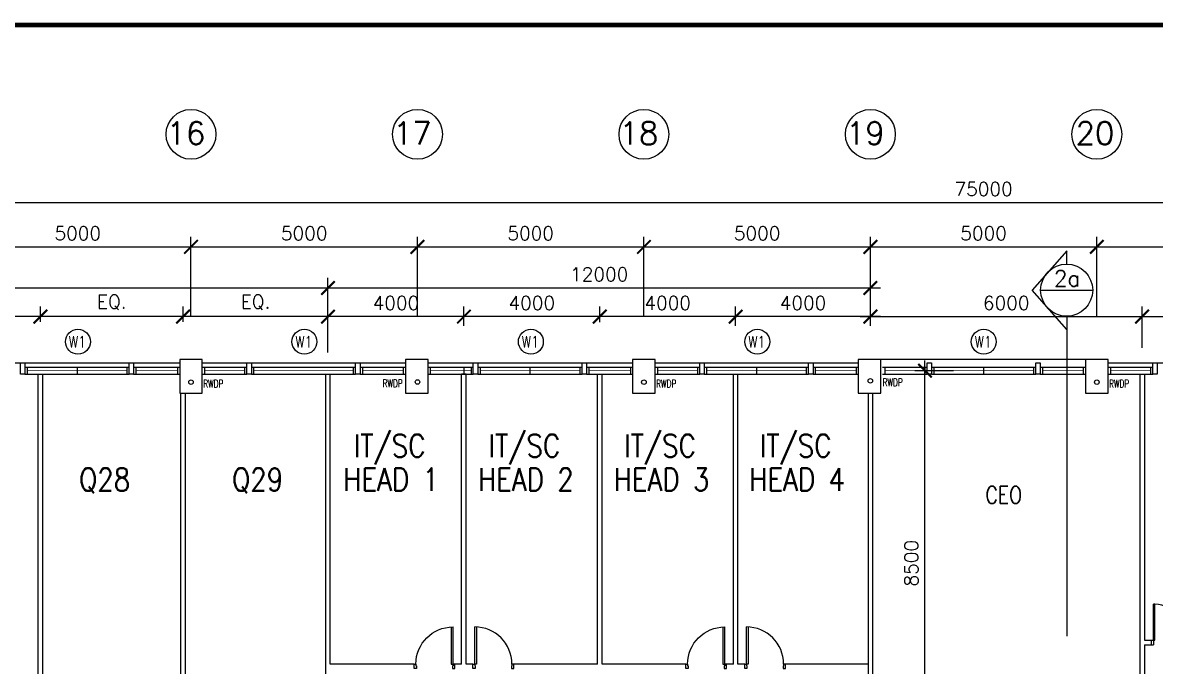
# Model space of a CAD drawing. Extents: x 2266480 to 2632177, y -858634 to -757244.
# Drawn here: x 2341802 to 2366811, y -771449 to -757244 of the extents above; entities that cross this region are included whole.
import ezdxf

# ---------------------------------------------------------------- set-up
doc = ezdxf.new("R2010")
doc.units = 0
doc.header["$LTSCALE"] = 10
doc.header["$MEASUREMENT"] = 0
doc.layers.get('0').update_dxf_attribs({"linetype": 'CONTINUOUS'})
doc.layers.get('DEFPOINTS').update_dxf_attribs({"linetype": 'CONTINUOUS'})
for name, color, linetype in [('AR', 7, 'CONTINUOUS'), ('AR1', 7, 'CONTINUOUS'), ('COL', 3, 'CONTINUOUS'), ('DIM', 7, 'CONTINUOUS'), ('DOOR', 5, 'CONTINUOUS'), ('DR', 7, 'CONTINUOUS'), ('GRID-T', 7, 'CONTINUOUS'), ('partition', 7, 'CONTINUOUS'), ('PL', 5, 'CONTINUOUS'), ('RWDP', 145, 'CONTINUOUS'), ('stair', 7, 'CONTINUOUS'), ('T50', 4, 'CONTINUOUS'), ('WALL', 2, 'CONTINUOUS'), ('WIN', 5, 'CONTINUOUS'), ('WIN-T', 7, 'CONTINUOUS')]:
    doc.layers.add(name, color=color, linetype=linetype)
doc.styles.add('DIMTEXT', font='romans.shx', dxfattribs={"width": 0.8, "height": 400})
doc.styles.add('ROMANS', font='romans')
doc.styles.get("Standard").update_dxf_attribs({"font": 'ROMANS.SHX'})
doc.dimstyles.new('STANDARD$0', dxfattribs={"dimscale": 0, "dimtxt": 8, "dimasz": 6, "dimexe": 1, "dimexo": 1, "dimgap": 3, "dimtad": 1, "dimdec": 0, "dimlfac": -1, "dimrnd": 1, "dimzin": 0, "dimdsep": 46, "dimtxsty": 'Standard', "dimcen": 0, "dimclrd": 5, "dimclre": 250, "dimadec": 0, "dimazin": 0, "dimtfac": 1, "dimtdec": 4, "dimtofl": 0, "dimtmove": 0, "dimatfit": 3, "dimfxl": 1, "dimtolj": 1, "dimtzin": 0, "dimarcsym": 0})

# ---------------------------------------------------------------- blocks, each defined once
blk = doc.blocks.new('_ARCHTICK')
at = {"color": 0, "linetype": 'ByBlock', "const_width": 0.15}
blk.add_lwpolyline([(-0.5, -0.5), (0.5, 0.5)], dxfattribs=at)
blk = doc.blocks.new('*D438')
at = {"layer": 'DEFPOINTS', "color": 0, "transparency": 16777216}
for p in [(2345519, -762192), (2340519, -763953), (2345519, -763953)]:
    blk.add_point(p, dxfattribs=at)
at = {"layer": 'DIM', "color": 7, "lineweight": -2, "transparency": 16777216}
for p, q in [((2340519, -763728), (2340519, -761967)), ((2345519, -763728), (2345519, -761967)), ((2340294, -762192), (2345744, -762192))]:
    blk.add_line(p, q, dxfattribs=at)
at = {"layer": 'DIM', "color": 7, "lineweight": -2, "transparency": 16777216, "xscale": 300, "yscale": 300, "zscale": 300, "rotation": 180}
blk.add_blockref('_ARCHTICK', (2340519, -762192), dxfattribs=at)
at = {"layer": 'DIM', "color": 7, "lineweight": -2, "transparency": 16777216, "xscale": 300, "yscale": 300, "zscale": 300}
blk.add_blockref('_ARCHTICK', (2345519, -762192), dxfattribs=at)
at = {"layer": 'DIM', "color": 7, "transparency": 16777216, "insert": (2343019, -761892), "char_height": 300, "attachment_point": 5, "style": 'ROMANS'}
blk.add_mtext('\\A1;5000', dxfattribs=at)
blk = doc.blocks.new('*D439')
at = {"layer": 'DEFPOINTS', "color": 0, "transparency": 16777216}
for p in [(2350519, -762192), (2345519, -763953), (2350519, -763953)]:
    blk.add_point(p, dxfattribs=at)
at = {"layer": 'DIM', "color": 7, "lineweight": -2, "transparency": 16777216}
for p, q in [((2345519, -763728), (2345519, -761967)), ((2350519, -763728), (2350519, -761967)), ((2345294, -762192), (2350744, -762192))]:
    blk.add_line(p, q, dxfattribs=at)
at = {"layer": 'DIM', "color": 7, "lineweight": -2, "transparency": 16777216, "xscale": 300, "yscale": 300, "zscale": 300, "rotation": 180}
blk.add_blockref('_ARCHTICK', (2345519, -762192), dxfattribs=at)
at = {"layer": 'DIM', "color": 7, "lineweight": -2, "transparency": 16777216, "xscale": 300, "yscale": 300, "zscale": 300}
blk.add_blockref('_ARCHTICK', (2350519, -762192), dxfattribs=at)
at = {"layer": 'DIM', "color": 7, "transparency": 16777216, "insert": (2348019, -761892), "char_height": 300, "attachment_point": 5, "style": 'ROMANS'}
blk.add_mtext('\\A1;5000', dxfattribs=at)
blk = doc.blocks.new('*D440')
at = {"layer": 'DEFPOINTS', "color": 0, "transparency": 16777216}
for p in [(2355519, -762192), (2350519, -763953), (2355519, -763953)]:
    blk.add_point(p, dxfattribs=at)
at = {"layer": 'DIM', "color": 7, "lineweight": -2, "transparency": 16777216}
for p, q in [((2350519, -763728), (2350519, -761967)), ((2355519, -763728), (2355519, -761967)), ((2350294, -762192), (2355744, -762192))]:
    blk.add_line(p, q, dxfattribs=at)
at = {"layer": 'DIM', "color": 7, "lineweight": -2, "transparency": 16777216, "xscale": 300, "yscale": 300, "zscale": 300, "rotation": 180}
blk.add_blockref('_ARCHTICK', (2350519, -762192), dxfattribs=at)
at = {"layer": 'DIM', "color": 7, "lineweight": -2, "transparency": 16777216, "xscale": 300, "yscale": 300, "zscale": 300}
blk.add_blockref('_ARCHTICK', (2355519, -762192), dxfattribs=at)
at = {"layer": 'DIM', "color": 7, "transparency": 16777216, "insert": (2353019, -761892), "char_height": 300, "attachment_point": 5, "style": 'ROMANS'}
blk.add_mtext('\\A1;5000', dxfattribs=at)
blk = doc.blocks.new('*D441')
at = {"layer": 'DEFPOINTS', "color": 0, "transparency": 16777216}
for p in [(2360519, -762192), (2355519, -763953), (2360519, -763953)]:
    blk.add_point(p, dxfattribs=at)
at = {"layer": 'DIM', "color": 7, "lineweight": -2, "transparency": 16777216}
for p, q in [((2355519, -763728), (2355519, -761967)), ((2360519, -763728), (2360519, -761967)), ((2355294, -762192), (2360744, -762192))]:
    blk.add_line(p, q, dxfattribs=at)
at = {"layer": 'DIM', "color": 7, "lineweight": -2, "transparency": 16777216, "xscale": 300, "yscale": 300, "zscale": 300, "rotation": 180}
blk.add_blockref('_ARCHTICK', (2355519, -762192), dxfattribs=at)
at = {"layer": 'DIM', "color": 7, "lineweight": -2, "transparency": 16777216, "xscale": 300, "yscale": 300, "zscale": 300}
blk.add_blockref('_ARCHTICK', (2360519, -762192), dxfattribs=at)
at = {"layer": 'DIM', "color": 7, "transparency": 16777216, "insert": (2358019, -761892), "char_height": 300, "attachment_point": 5, "style": 'ROMANS'}
blk.add_mtext('\\A1;5000', dxfattribs=at)
blk = doc.blocks.new('*D442')
at = {"layer": 'DEFPOINTS', "color": 0, "transparency": 16777216}
for p in [(2365519, -762192), (2360519, -763953), (2365519, -763953)]:
    blk.add_point(p, dxfattribs=at)
at = {"layer": 'DIM', "color": 7, "lineweight": -2, "transparency": 16777216}
for p, q in [((2360519, -763728), (2360519, -761967)), ((2365519, -763728), (2365519, -761967)), ((2360294, -762192), (2365744, -762192))]:
    blk.add_line(p, q, dxfattribs=at)
at = {"layer": 'DIM', "color": 7, "lineweight": -2, "transparency": 16777216, "xscale": 300, "yscale": 300, "zscale": 300, "rotation": 180}
blk.add_blockref('_ARCHTICK', (2360519, -762192), dxfattribs=at)
at = {"layer": 'DIM', "color": 7, "lineweight": -2, "transparency": 16777216, "xscale": 300, "yscale": 300, "zscale": 300}
blk.add_blockref('_ARCHTICK', (2365519, -762192), dxfattribs=at)
at = {"layer": 'DIM', "color": 7, "transparency": 16777216, "insert": (2363019, -761892), "char_height": 300, "attachment_point": 5, "style": 'ROMANS'}
blk.add_mtext('\\A1;5000', dxfattribs=at)
blk = doc.blocks.new('*D443')
at = {"layer": 'DEFPOINTS', "color": 0, "transparency": 16777216}
for p in [(2370519, -762192), (2365519, -763953), (2370519, -763953)]:
    blk.add_point(p, dxfattribs=at)
at = {"layer": 'DIM', "color": 7, "lineweight": -2, "transparency": 16777216}
for p, q in [((2365519, -763728), (2365519, -761967)), ((2370519, -763728), (2370519, -761967)), ((2365294, -762192), (2370744, -762192))]:
    blk.add_line(p, q, dxfattribs=at)
at = {"layer": 'DIM', "color": 7, "lineweight": -2, "transparency": 16777216, "xscale": 300, "yscale": 300, "zscale": 300, "rotation": 180}
blk.add_blockref('_ARCHTICK', (2365519, -762192), dxfattribs=at)
at = {"layer": 'DIM', "color": 7, "lineweight": -2, "transparency": 16777216, "xscale": 300, "yscale": 300, "zscale": 300}
blk.add_blockref('_ARCHTICK', (2370519, -762192), dxfattribs=at)
at = {"layer": 'DIM', "color": 7, "transparency": 16777216, "insert": (2368019, -761892), "char_height": 300, "attachment_point": 5, "style": 'ROMANS'}
blk.add_mtext('\\A1;5000', dxfattribs=at)
blk = doc.blocks.new('*D450')
at = {"layer": 'DEFPOINTS', "color": 0, "transparency": 16777216}
for p in [(2400519, -761215), (2325519, -763953), (2400519, -763953)]:
    blk.add_point(p, dxfattribs=at)
at = {"layer": 'DIM', "color": 7, "lineweight": -2, "transparency": 16777216}
for p, q in [((2325519, -763728), (2325519, -760990)), ((2400519, -763728), (2400519, -760990)), ((2325294, -761215), (2400744, -761215))]:
    blk.add_line(p, q, dxfattribs=at)
at = {"layer": 'DIM', "color": 7, "lineweight": -2, "transparency": 16777216, "xscale": 300, "yscale": 300, "zscale": 300, "rotation": 180}
blk.add_blockref('_ARCHTICK', (2325519, -761215), dxfattribs=at)
at = {"layer": 'DIM', "color": 7, "lineweight": -2, "transparency": 16777216, "xscale": 300, "yscale": 300, "zscale": 300}
blk.add_blockref('_ARCHTICK', (2400519, -761215), dxfattribs=at)
at = {"layer": 'DIM', "color": 7, "transparency": 16777216, "insert": (2363019, -760915), "char_height": 300, "attachment_point": 5, "style": 'ROMANS'}
blk.add_mtext('\\A1;75000', dxfattribs=at)
blk = doc.blocks.new('D900')
at = {"layer": 'DOOR', "color": 7}
for p, q in [((50, 100), (50, 899)), ((80, 899), (50, 899)), ((80, 100), (80, 899)), ((0, 100), (0, 0)), ((0, 100), (50, 100)), ((0, 0), (50, 0)), ((50, 100), (50, 0)), ((50, 100), (80, 100)), ((850, 100), (850, 0)), ((850, 100), (900, 100)), ((850, 0), (900, 0)), ((900, 100), (900, 0))]:
    blk.add_line(p, q, dxfattribs=at)
blk.add_arc((50, 100), 800, 0, 87.8509, dxfattribs=at)
blk = doc.blocks.new('d900-1b1')
at = {"layer": 'DR'}
for p, q in [((40, 100), (40, 920)), ((80, 919), (80, 100)), ((0, 0), (0, 100)), ((0, 100), (40, 100)), ((50, 0), (0, 0)), ((80, 100), (40, 100)), ((40, 100), (40, 60)), ((40, 60), (50, 60)), ((50, 60), (50, 0)), ((860, 60), (850, 60)), ((850, 60), (850, 0)), ((850, 0), (900, 0)), ((860, 100), (860, 60)), ((900, 100), (860, 100)), ((900, 0), (900, 100))]:
    blk.add_line(p, q, dxfattribs=at)
blk.add_arc((40, 100), 820, 0, 90, dxfattribs=at)
blk = doc.blocks.new('*D461')
at = {"layer": 'DEFPOINTS', "color": 0, "transparency": 16777216}
for p in [(2348544, -763100), (2360519, -763953), (2348544, -764749)]:
    blk.add_point(p, dxfattribs=at)
at = {"layer": 'DIM', "color": 7, "lineweight": -2, "transparency": 16777216}
for p, q in [((2348544, -764524), (2348544, -762875)), ((2360519, -763728), (2360519, -762875)), ((2360744, -763100), (2348319, -763100))]:
    blk.add_line(p, q, dxfattribs=at)
at = {"layer": 'DIM', "color": 7, "lineweight": -2, "transparency": 16777216, "xscale": 300, "yscale": 300, "zscale": 300, "rotation": 180}
blk.add_blockref('_ARCHTICK', (2348544, -763100), dxfattribs=at)
at = {"layer": 'DIM', "color": 7, "lineweight": -2, "transparency": 16777216, "xscale": 300, "yscale": 300, "zscale": 300}
blk.add_blockref('_ARCHTICK', (2360519, -763100), dxfattribs=at)
at = {"layer": 'DIM', "color": 7, "transparency": 16777216, "insert": (2354532, -762800), "char_height": 300, "attachment_point": 5, "style": 'ROMANS'}
blk.add_mtext('\\A1;12000', dxfattribs=at)
blk = doc.blocks.new('*D483')
at = {"layer": 'DEFPOINTS', "color": 0, "transparency": 16777216}
for p in [(2357544, -763731), (2357544, -764157), (2360519, -764157)]:
    blk.add_point(p, dxfattribs=at)
at = {"layer": 'DIM', "color": 7, "lineweight": -2, "transparency": 16777216}
for p, q in [((2357544, -763932), (2357544, -763506)), ((2360519, -763932), (2360519, -763506)), ((2360744, -763731), (2357319, -763731))]:
    blk.add_line(p, q, dxfattribs=at)
at = {"layer": 'DIM', "color": 7, "lineweight": -2, "transparency": 16777216, "xscale": 300, "yscale": 300, "zscale": 300, "rotation": 180}
blk.add_blockref('_ARCHTICK', (2357544, -763731), dxfattribs=at)
at = {"layer": 'DIM', "color": 7, "lineweight": -2, "transparency": 16777216, "xscale": 300, "yscale": 300, "zscale": 300}
blk.add_blockref('_ARCHTICK', (2360519, -763731), dxfattribs=at)
at = {"layer": 'DIM', "color": 7, "transparency": 16777216, "insert": (2359032, -763431), "char_height": 300, "attachment_point": 5, "style": 'ROMANS'}
blk.add_mtext('\\A1;4000', dxfattribs=at)
blk = doc.blocks.new('*D462')
at = {"layer": 'DEFPOINTS', "color": 0, "transparency": 16777216}
for p in [(2354544, -763731), (2354544, -764080), (2357544, -764157)]:
    blk.add_point(p, dxfattribs=at)
at = {"layer": 'DIM', "color": 7, "lineweight": -2, "transparency": 16777216}
for p, q in [((2354544, -763855), (2354544, -763506)), ((2357544, -763932), (2357544, -763506)), ((2357769, -763731), (2354319, -763731))]:
    blk.add_line(p, q, dxfattribs=at)
at = {"layer": 'DIM', "color": 7, "lineweight": -2, "transparency": 16777216, "xscale": 300, "yscale": 300, "zscale": 300, "rotation": 180}
blk.add_blockref('_ARCHTICK', (2354544, -763731), dxfattribs=at)
at = {"layer": 'DIM', "color": 7, "lineweight": -2, "transparency": 16777216, "xscale": 300, "yscale": 300, "zscale": 300}
blk.add_blockref('_ARCHTICK', (2357544, -763731), dxfattribs=at)
at = {"layer": 'DIM', "color": 7, "transparency": 16777216, "insert": (2356044, -763431), "char_height": 300, "attachment_point": 5, "style": 'ROMANS'}
blk.add_mtext('\\A1;4000', dxfattribs=at)
blk = doc.blocks.new('*D463')
at = {"layer": 'DEFPOINTS', "color": 0, "transparency": 16777216}
for p in [(2351544, -763731), (2351544, -764157), (2354544, -764072)]:
    blk.add_point(p, dxfattribs=at)
at = {"layer": 'DIM', "color": 7, "lineweight": -2, "transparency": 16777216}
for p, q in [((2351544, -763932), (2351544, -763506)), ((2354544, -763847), (2354544, -763506)), ((2354769, -763731), (2351319, -763731))]:
    blk.add_line(p, q, dxfattribs=at)
at = {"layer": 'DIM', "color": 7, "lineweight": -2, "transparency": 16777216, "xscale": 300, "yscale": 300, "zscale": 300, "rotation": 180}
blk.add_blockref('_ARCHTICK', (2351544, -763731), dxfattribs=at)
at = {"layer": 'DIM', "color": 7, "lineweight": -2, "transparency": 16777216, "xscale": 300, "yscale": 300, "zscale": 300}
blk.add_blockref('_ARCHTICK', (2354544, -763731), dxfattribs=at)
at = {"layer": 'DIM', "color": 7, "transparency": 16777216, "insert": (2353044, -763431), "char_height": 300, "attachment_point": 5, "style": 'ROMANS'}
blk.add_mtext('\\A1;4000', dxfattribs=at)
blk = doc.blocks.new('*D464')
at = {"layer": 'DEFPOINTS', "color": 0, "transparency": 16777216}
for p in [(2348544, -763731), (2348544, -764250), (2351544, -764157)]:
    blk.add_point(p, dxfattribs=at)
at = {"layer": 'DIM', "color": 7, "lineweight": -2, "transparency": 16777216}
for p, q in [((2348544, -764025), (2348544, -763506)), ((2351544, -763932), (2351544, -763506)), ((2351769, -763731), (2348319, -763731))]:
    blk.add_line(p, q, dxfattribs=at)
at = {"layer": 'DIM', "color": 7, "lineweight": -2, "transparency": 16777216, "xscale": 300, "yscale": 300, "zscale": 300, "rotation": 180}
blk.add_blockref('_ARCHTICK', (2348544, -763731), dxfattribs=at)
at = {"layer": 'DIM', "color": 7, "lineweight": -2, "transparency": 16777216, "xscale": 300, "yscale": 300, "zscale": 300}
blk.add_blockref('_ARCHTICK', (2351544, -763731), dxfattribs=at)
at = {"layer": 'DIM', "color": 7, "transparency": 16777216, "insert": (2350044, -763431), "char_height": 300, "attachment_point": 5, "style": 'ROMANS'}
blk.add_mtext('\\A1;4000', dxfattribs=at)
blk = doc.blocks.new('*D465')
at = {"layer": 'DEFPOINTS', "color": 0, "transparency": 16777216}
for p in [(2329519, -763100), (2329519, -763100), (2348544, -764250)]:
    blk.add_point(p, dxfattribs=at)
at = {"layer": 'DIM', "color": 7, "lineweight": -2, "transparency": 16777216}
for p, q in [((2348544, -764025), (2348544, -762875)), ((2348769, -763100), (2329294, -763100))]:
    blk.add_line(p, q, dxfattribs=at)
at = {"layer": 'DIM', "color": 7, "lineweight": -2, "transparency": 16777216, "xscale": 300, "yscale": 300, "zscale": 300, "rotation": 180}
blk.add_blockref('_ARCHTICK', (2329519, -763100), dxfattribs=at)
at = {"layer": 'DIM', "color": 7, "lineweight": -2, "transparency": 16777216, "xscale": 300, "yscale": 300, "zscale": 300}
blk.add_blockref('_ARCHTICK', (2348544, -763100), dxfattribs=at)
at = {"layer": 'DIM', "color": 7, "transparency": 16777216, "insert": (2339032, -762800), "char_height": 300, "attachment_point": 5, "style": 'ROMANS'}
blk.add_mtext('\\A1;19000', dxfattribs=at)
blk = doc.blocks.new('*D484')
at = {"layer": 'DEFPOINTS', "color": 0, "transparency": 16777216}
for p in [(2345344, -763731), (2345344, -764073), (2348544, -764073)]:
    blk.add_point(p, dxfattribs=at)
at = {"layer": 'DIM', "color": 7, "lineweight": -2, "transparency": 16777216}
for p, q in [((2345344, -763848), (2345344, -763506)), ((2348544, -763848), (2348544, -763506)), ((2348769, -763731), (2345119, -763731))]:
    blk.add_line(p, q, dxfattribs=at)
at = {"layer": 'DIM', "color": 7, "lineweight": -2, "transparency": 16777216, "xscale": 300, "yscale": 300, "zscale": 300, "rotation": 180}
blk.add_blockref('_ARCHTICK', (2345344, -763731), dxfattribs=at)
at = {"layer": 'DIM', "color": 7, "lineweight": -2, "transparency": 16777216, "xscale": 300, "yscale": 300, "zscale": 300}
blk.add_blockref('_ARCHTICK', (2348544, -763731), dxfattribs=at)
at = {"layer": 'DIM', "color": 7, "transparency": 16777216, "insert": (2346944, -763417), "char_height": 300, "attachment_point": 5, "style": 'ROMANS'}
blk.add_mtext('\\A1;EQ.', dxfattribs=at)
blk = doc.blocks.new('*D466')
at = {"layer": 'DEFPOINTS', "color": 0, "transparency": 16777216}
for p in [(2342194, -763731), (2342194, -764073), (2345344, -764073)]:
    blk.add_point(p, dxfattribs=at)
at = {"layer": 'DIM', "color": 7, "lineweight": -2, "transparency": 16777216}
for p, q in [((2342194, -763848), (2342194, -763506)), ((2345344, -763848), (2345344, -763506)), ((2345569, -763731), (2341969, -763731))]:
    blk.add_line(p, q, dxfattribs=at)
at = {"layer": 'DIM', "color": 7, "lineweight": -2, "transparency": 16777216, "xscale": 300, "yscale": 300, "zscale": 300, "rotation": 180}
blk.add_blockref('_ARCHTICK', (2342194, -763731), dxfattribs=at)
at = {"layer": 'DIM', "color": 7, "lineweight": -2, "transparency": 16777216, "xscale": 300, "yscale": 300, "zscale": 300}
blk.add_blockref('_ARCHTICK', (2345344, -763731), dxfattribs=at)
at = {"layer": 'DIM', "color": 7, "transparency": 16777216, "insert": (2343769, -763417), "char_height": 300, "attachment_point": 5, "style": 'ROMANS'}
blk.add_mtext('\\A1;EQ.', dxfattribs=at)
blk = doc.blocks.new('*D467')
at = {"layer": 'DEFPOINTS', "color": 0, "transparency": 16777216}
for p in [(2339044, -763731), (2339044, -764073), (2342194, -764073)]:
    blk.add_point(p, dxfattribs=at)
at = {"layer": 'DIM', "color": 7, "lineweight": -2, "transparency": 16777216}
for p, q in [((2339044, -763848), (2339044, -763506)), ((2342194, -763848), (2342194, -763506)), ((2342419, -763731), (2338819, -763731))]:
    blk.add_line(p, q, dxfattribs=at)
at = {"layer": 'DIM', "color": 7, "lineweight": -2, "transparency": 16777216, "xscale": 300, "yscale": 300, "zscale": 300, "rotation": 180}
blk.add_blockref('_ARCHTICK', (2339044, -763731), dxfattribs=at)
at = {"layer": 'DIM', "color": 7, "lineweight": -2, "transparency": 16777216, "xscale": 300, "yscale": 300, "zscale": 300}
blk.add_blockref('_ARCHTICK', (2342194, -763731), dxfattribs=at)
at = {"layer": 'DIM', "color": 7, "transparency": 16777216, "insert": (2340619, -763417), "char_height": 300, "attachment_point": 5, "style": 'ROMANS'}
blk.add_mtext('\\A1;EQ.', dxfattribs=at)
blk = doc.blocks.new('*D475')
at = {"layer": 'DEFPOINTS', "color": 0, "transparency": 16777216}
for p in [(2366519, -763731), (2360519, -764157), (2366519, -764644)]:
    blk.add_point(p, dxfattribs=at)
at = {"layer": 'DIM', "color": 7, "lineweight": -2, "transparency": 16777216}
for p, q in [((2360519, -763932), (2360519, -763506)), ((2366519, -764419), (2366519, -763506)), ((2360294, -763731), (2366744, -763731))]:
    blk.add_line(p, q, dxfattribs=at)
at = {"layer": 'DIM', "color": 7, "lineweight": -2, "transparency": 16777216, "xscale": 300, "yscale": 300, "zscale": 300, "rotation": 180}
blk.add_blockref('_ARCHTICK', (2360519, -763731), dxfattribs=at)
at = {"layer": 'DIM', "color": 7, "lineweight": -2, "transparency": 16777216, "xscale": 300, "yscale": 300, "zscale": 300}
blk.add_blockref('_ARCHTICK', (2366519, -763731), dxfattribs=at)
at = {"layer": 'DIM', "color": 7, "transparency": 16777216, "insert": (2363519, -763431), "char_height": 300, "attachment_point": 5, "style": 'ROMANS'}
blk.add_mtext('\\A1;6000', dxfattribs=at)
blk = doc.blocks.new('*D477')
at = {"layer": 'DEFPOINTS', "color": 0, "transparency": 16777216}
for p in [(2361724, -764924), (2362576, -764924), (2361639, -773424)]:
    blk.add_point(p, dxfattribs=at)
at = {"layer": 'DIM', "color": 7, "lineweight": -2, "transparency": 16777216}
for p, q in [((2361724, -773649), (2361724, -764699)), ((2362351, -764924), (2361499, -764924)), ((2361864, -773424), (2361949, -773424))]:
    blk.add_line(p, q, dxfattribs=at)
at = {"layer": 'DIM', "color": 7, "lineweight": -2, "transparency": 16777216, "xscale": 300, "yscale": 300, "zscale": 300}
for p, rotation in [((2361724, -764924), 90), ((2361724, -773424), 270)]:
    blk.add_blockref('_ARCHTICK', p, dxfattribs=dict(at, rotation=rotation))
at = {"layer": 'DIM', "color": 7, "transparency": 16777216, "insert": (2361424, -769174), "char_height": 300, "attachment_point": 5, "rotation": 90, "style": 'ROMANS'}
blk.add_mtext('\\A1;8500', dxfattribs=at)
blk = doc.blocks.new('*D478')
at = {"layer": 'DEFPOINTS', "color": 0, "transparency": 16777216}
for p in [(2373019, -763731), (2366519, -764187), (2373019, -764187)]:
    blk.add_point(p, dxfattribs=at)
at = {"layer": 'DIM', "color": 7, "lineweight": -2, "transparency": 16777216}
for p, q in [((2366519, -763962), (2366519, -763506)), ((2373019, -763962), (2373019, -763506)), ((2366294, -763731), (2373244, -763731))]:
    blk.add_line(p, q, dxfattribs=at)
at = {"layer": 'DIM', "color": 7, "lineweight": -2, "transparency": 16777216, "xscale": 300, "yscale": 300, "zscale": 300, "rotation": 180}
blk.add_blockref('_ARCHTICK', (2366519, -763731), dxfattribs=at)
at = {"layer": 'DIM', "color": 7, "lineweight": -2, "transparency": 16777216, "xscale": 300, "yscale": 300, "zscale": 300}
blk.add_blockref('_ARCHTICK', (2373019, -763731), dxfattribs=at)
at = {"layer": 'DIM', "color": 7, "transparency": 16777216, "insert": (2369769, -763431), "char_height": 300, "attachment_point": 5, "style": 'ROMANS'}
blk.add_mtext('\\A1;6500', dxfattribs=at)

msp = doc.modelspace()

# ---------------------------------------------------------------- linework, layer by layer
at = {"color": 0}
for p, q in [((2340752.4, -764749.1), (2345269.4, -764749.1)), ((2345769.4, -764749.1), (2350252.4, -764749.1)), ((2350752.4, -764749.1), (2355269.4, -764749.1)), ((2355769.4, -764749.1), (2360252.4, -764749.1)), ((2365269.4, -764674.1), (2360752.4, -764674.1)), ((2365769.4, -764749.1), (2370252.4, -764749.1))]:
    msp.add_line(p, q, dxfattribs=at)
at = {"layer": 'AR', "color": 0}
for p, q in [((2364853, -762282.6), (2364090.7, -763150.1)), ((2364853, -762572.5), (2364853, -762282.6)), ((2364853, -764017.6), (2364090.7, -763150.1)), ((2364278, -763147.5), (2365428, -763147.5)), ((2364853, -763722.5), (2364853, -764017.6)), ((2364853, -764017.6), (2364853, -770785.8))]:
    msp.add_line(p, q, dxfattribs=at)
msp.add_circle((2364853, -763147.5), 575, dxfattribs=at)
at = {"layer": 'COL', "color": 0}
for points in [[(2345269.4, -764674.1), (2345269.4, -765424.1), (2345769.4, -765424.1), (2345769.4, -764674.1)], [(2350252.4, -764674.1), (2350252.4, -765424.1), (2350752.4, -765424.1), (2350752.4, -764674.1)], [(2355269.4, -764674.1), (2355269.4, -765424.1), (2355769.4, -765424.1), (2355769.4, -764674.1)], [(2360252.4, -764674.1), (2360252.4, -765424.1), (2360752.4, -765424.1), (2360752.4, -764674.1)], [(2365269.4, -764674.1), (2365269.4, -765424.1), (2365769.4, -765424.1), (2365769.4, -764674.1)]]:
    msp.add_lwpolyline(points, close=True, dxfattribs=at)
at = {"layer": 'GRID-T', "color": 0}
for centre in [(2345519.4, -759708.3), (2350519.4, -759708.3), (2355519.4, -759708.3), (2360519.4, -759708.3), (2365519.4, -759708.3)]:
    msp.add_circle(centre, 550, dxfattribs=at)
at = {"layer": 'partition', "color": 0}
for p, q in [((2342144.4, -774374.1), (2342144.4, -764999.1)), ((2342244.4, -774374.1), (2342244.4, -764999.1)), ((2351594.4, -764999.1), (2351494.4, -764999.1)), ((2357494.4, -764999.1), (2357594.4, -764999.1)), ((2366469.4, -764999.1), (2366469.4, -773374.1)), ((2366569.4, -764999.1), (2366569.4, -770874.1)), ((2345294.4, -774374.1), (2345294.4, -765424.1)), ((2345394.4, -774374.1), (2345394.4, -765424.1)), ((2360469.4, -765424.1), (2360469.4, -775374.1)), ((2360569.4, -765424.1), (2360569.4, -773374.1)), ((2366569.4, -770974.1), (2366569.4, -775869.4))]:
    msp.add_line(p, q, dxfattribs=at)
for points in [[(2348494.4, -774374.1), (2348494.4, -764999.1)], [(2348594.4, -771399.1), (2348594.4, -764999.1)], [(2351494.4, -771399.1), (2351494.4, -764999.1)], [(2351594.4, -771399.1), (2351594.4, -764999.1)], [(2354494.4, -771399.1), (2354494.4, -764999.1)], [(2354594.4, -771399.1), (2354594.4, -764999.1)], [(2357494.4, -771399.1), (2357494.4, -764999.1)], [(2357594.4, -771399.1), (2357594.4, -764999.1)], [(2366569.4, -770874.1), (2366719.4, -770874.1)], [(2366569.4, -770974.1), (2366719.4, -770974.1)], [(2350444.4, -771399.1), (2348594.4, -771399.1)], [(2351494.4, -771399.1), (2351344.4, -771399.1)], [(2351744.4, -771399.1), (2351594.4, -771399.1)], [(2354494.4, -771399.1), (2352644.4, -771399.1)], [(2356444.4, -771399.1), (2354594.4, -771399.1)], [(2357494.4, -771399.1), (2357344.4, -771399.1)], [(2357494.4, -771399.1), (2357344.4, -771399.1)], [(2357744.4, -771399.1), (2357594.4, -771399.1)], [(2357744.4, -771399.1), (2357594.4, -771399.1)], [(2360469.4, -771399.1), (2358644.4, -771399.1)]]:
    msp.add_lwpolyline(points, dxfattribs=at)
at = {"layer": 'PL', "color": 0, "ltscale": 2, "const_width": 100}
msp.add_lwpolyline([(2337081.9, -847288.2), (2408097.1, -847288.2), (2408097.1, -757293.9), (2337081.9, -757293.9)], close=True, dxfattribs=at)
at = {"layer": 'RWDP', "color": 0}
for centre in [(2345519.4, -765176.8), (2350519.4, -765174.1), (2355519.4, -765176.8), (2360519.4, -765148.8), (2365519.4, -765176.8)]:
    msp.add_circle(centre, 50, dxfattribs=at)
at = {"layer": 'WALL', "color": 0}
for points in [[(2341852.4, -764749.1), (2341852.4, -764999.1), (2341752.4, -764999.1), (2341752.4, -764749.1)], [(2344252.4, -764749.1), (2344252.4, -764999.1), (2344152.4, -764999.1), (2344152.4, -764749.1)], [(2346852.4, -764749.1), (2346852.4, -764999.1), (2346752.4, -764999.1), (2346752.4, -764749.1)], [(2349252.4, -764749.1), (2349252.4, -764999.1), (2349152.4, -764999.1), (2349152.4, -764749.1)], [(2351852.4, -764749.1), (2351852.4, -764999.1), (2351752.4, -764999.1), (2351752.4, -764749.1)], [(2354252.4, -764749.1), (2354252.4, -764999.1), (2354152.4, -764999.1), (2354152.4, -764749.1)], [(2356852.4, -764749.1), (2356852.4, -764999.1), (2356752.4, -764999.1), (2356752.4, -764749.1)], [(2359252.4, -764749.1), (2359252.4, -764999.1), (2359152.4, -764999.1), (2359152.4, -764749.1)], [(2361869.4, -764749.1), (2361869.4, -764999.1), (2361769.4, -764999.1), (2361769.4, -764749.1)], [(2364269.4, -764749.1), (2364269.4, -764999.1), (2364169.4, -764999.1), (2364169.4, -764749.1)], [(2366852.4, -764749.1), (2366852.4, -764999.1), (2366752.4, -764999.1), (2366752.4, -764749.1)]]:
    msp.add_lwpolyline(points, close=True, dxfattribs=at)
at = {"layer": 'WIN', "color": 0}
for p, q in [((2341852.4, -764849.1), (2344152.4, -764849.1)), ((2341852.4, -764999.1), (2344152.4, -764999.1)), ((2341902.4, -764849.1), (2341902.4, -764999.1)), ((2343002.4, -764849.1), (2343002.4, -764999.1)), ((2344102.4, -764849.1), (2344102.4, -764999.1)), ((2344252.4, -764849.1), (2345269.4, -764849.1)), ((2344252.4, -764999.1), (2345269.4, -764999.1)), ((2344302.4, -764849.1), (2344302.4, -764999.1)), ((2345219.4, -764849.1), (2345219.4, -764999.1)), ((2345769.4, -764849.1), (2346752.4, -764849.1)), ((2345769.4, -764999.1), (2346752.4, -764999.1)), ((2345819.4, -764849.1), (2345819.4, -764999.1)), ((2346702.4, -764849.1), (2346702.4, -764999.1)), ((2346852.4, -764849.1), (2349152.4, -764849.1)), ((2346852.4, -764999.1), (2349152.4, -764999.1)), ((2346902.4, -764849.1), (2346902.4, -764999.1)), ((2349102.4, -764849.1), (2349102.4, -764999.1)), ((2349252.4, -764849.1), (2350252.4, -764849.1)), ((2349252.4, -764999.1), (2350252.4, -764999.1)), ((2349302.4, -764849.1), (2349302.4, -764999.1)), ((2350202.4, -764849.1), (2350202.4, -764999.1)), ((2350752.4, -764849.1), (2351752.4, -764849.1)), ((2350752.4, -764999.1), (2351752.4, -764999.1)), ((2350802.4, -764849.1), (2350802.4, -764999.1)), ((2351544.4, -764849.1), (2351544.4, -764999.1)), ((2351702.4, -764849.1), (2351702.4, -764999.1)), ((2351852.4, -764849.1), (2354152.4, -764849.1)), ((2351852.4, -764999.1), (2354152.4, -764999.1)), ((2351902.4, -764849.1), (2351902.4, -764999.1)), ((2353002.4, -764849.1), (2353002.4, -764999.1)), ((2354102.4, -764849.1), (2354102.4, -764999.1)), ((2354252.4, -764849.1), (2355269.4, -764849.1)), ((2354252.4, -764999.1), (2355269.4, -764999.1)), ((2354302.4, -764849.1), (2354302.4, -764999.1)), ((2355219.4, -764849.1), (2355219.4, -764999.1)), ((2355769.4, -764849.1), (2356752.4, -764849.1)), ((2355769.4, -764999.1), (2356752.4, -764999.1)), ((2355819.4, -764849.1), (2355819.4, -764999.1)), ((2356702.4, -764849.1), (2356702.4, -764999.1)), ((2356852.4, -764849.1), (2359152.4, -764849.1)), ((2356852.4, -764999.1), (2359152.4, -764999.1)), ((2356902.4, -764849.1), (2356902.4, -764999.1)), ((2358002.4, -764849.1), (2358002.4, -764999.1)), ((2359102.4, -764849.1), (2359102.4, -764999.1)), ((2359252.4, -764849.1), (2360252.4, -764849.1)), ((2359252.4, -764999.1), (2360252.4, -764999.1)), ((2359302.4, -764849.1), (2359302.4, -764999.1)), ((2360202.4, -764849.1), (2360202.4, -764999.1)), ((2360786.4, -764849.1), (2361769.4, -764849.1)), ((2360786.4, -764999.1), (2361769.4, -764999.1)), ((2360836.4, -764849.1), (2360836.4, -764999.1)), ((2361719.4, -764849.1), (2361719.4, -764999.1)), ((2361869.4, -764849.1), (2364169.4, -764849.1)), ((2361869.4, -764999.1), (2364169.4, -764999.1)), ((2361919.4, -764849.1), (2361919.4, -764999.1)), ((2363019.4, -764849.1), (2363019.4, -764999.1)), ((2364119.4, -764849.1), (2364119.4, -764999.1)), ((2364269.4, -764849.1), (2365269.4, -764849.1)), ((2364269.4, -764999.1), (2365269.4, -764999.1)), ((2364319.4, -764849.1), (2364319.4, -764999.1)), ((2365219.4, -764849.1), (2365219.4, -764999.1)), ((2365769.4, -764849.1), (2366752.4, -764849.1)), ((2365769.4, -764999.1), (2366752.4, -764999.1)), ((2365819.4, -764849.1), (2365819.4, -764999.1)), ((2366702.4, -764849.1), (2366702.4, -764999.1))]:
    msp.add_line(p, q, dxfattribs=at)
at = {"layer": 'WIN', "color": 0, "const_width": 10, "flags": 128}
for points in [[(2341902.4, -764924.1), (2344102.4, -764924.1)], [(2344302.4, -764924.1), (2345219.4, -764924.1)], [(2346702.4, -764924.1), (2345819.4, -764924.1)], [(2346902.4, -764924.1), (2349102.4, -764924.1)], [(2349302.4, -764924.1), (2350202.4, -764924.1)], [(2351702.4, -764924.1), (2350802.4, -764924.1)], [(2351902.4, -764924.1), (2354102.4, -764924.1)], [(2354302.4, -764924.1), (2355219.4, -764924.1)], [(2356702.4, -764924.1), (2355819.4, -764924.1)], [(2356902.4, -764924.1), (2359102.4, -764924.1)], [(2359302.4, -764924.1), (2360202.4, -764924.1)], [(2361719.4, -764924.1), (2360836.4, -764924.1)], [(2361919.4, -764924.1), (2364119.4, -764924.1)], [(2364319.4, -764924.1), (2365219.4, -764924.1)], [(2366702.4, -764924.1), (2365819.4, -764924.1)]]:
    msp.add_lwpolyline(points, dxfattribs=at)
at = {"layer": 'WIN-T', "color": 0}
for centre in [(2343023.1, -764284.6), (2348023.1, -764284.6), (2353023.1, -764284.6), (2358023.1, -764284.6), (2363023.1, -764284.6)]:
    msp.add_circle(centre, 275, dxfattribs=at)

# ---------------------------------------------------------------- block references
at = {"layer": 'DR', "color": 0, "xscale": -1}
for p in [(2351344.4, -771499.1), (2357344.4, -771499.1)]:
    msp.add_blockref('d900-1b1', p, dxfattribs=at)
at = {"layer": 'DR', "color": 0}
for p in [(2351744.4, -771499.1), (2357744.4, -771499.1)]:
    msp.add_blockref('d900-1b1', p, dxfattribs=at)
at = {"layer": 'stair', "color": 0}
msp.add_blockref('D900', (2366719.4, -770974.1), dxfattribs=at)

# ---------------------------------------------------------------- texts
at = {"layer": 'AR1', "color": 0, "style": 'ROMANS'}
msp.add_text('2a', height=350, dxfattribs=at).set_placement((2364570.5, -763064.3))
at = {"layer": 'GRID-T', "color": 0, "style": 'ROMANS'}
for s, p in [('16', (2344979.2, -759934.1)), ('17', (2349979.2, -759934.1)), ('18', (2354979.2, -759934.1)), ('19', (2359979.2, -759934.1)), ('20', (2365049.8, -759934.1))]:
    msp.add_text(s, height=500, dxfattribs=at).set_placement(p)
at = {"layer": 'RWDP', "color": 0, "style": 'ROMANS', "width": 0.7}
for p in [(2345789.7, -765293.8), (2349749.5, -765291.1), (2355789.7, -765293.8), (2360789.7, -765265.8), (2365789.7, -765293.8)]:
    msp.add_text('RWDP', height=170, dxfattribs=at).set_placement(p)
at = {"layer": 'T50', "color": 0, "style": 'ROMANS', "width": 0.85}
for s, p in [('IT/SC', (2349112.6, -766830.1)), ('IT/SC', (2352088.1, -766830.1)), ('IT/SC', (2355082.5, -766830.1)), ('IT/SC', (2358077, -766830.1)), ('Q28', (2343048.2, -767576.3)), ('Q29', (2346427.1, -767576.3)), ('HEAD 1', (2348882.2, -767572.9)), ('HEAD 2', (2351857.6, -767572.9)), ('HEAD 3', (2354852.1, -767572.9)), ('HEAD 4', (2357846.5, -767572.9))]:
    msp.add_text(s, height=500, dxfattribs=at).set_placement(p)
at = {"layer": 'T50', "color": 0, "style": 'DIMTEXT', "width": 0.8}
msp.add_text('CEO', height=380, rotation=0, dxfattribs=at).set_placement((2363060.8, -767856))
at = {"layer": 'WIN-T', "color": 0, "style": 'ROMANS', "width": 0.8}
for p in [(2342822.4, -764410.4), (2347822.4, -764410.4), (2352822.4, -764410.4), (2357822.4, -764410.4), (2362822.4, -764410.4)]:
    msp.add_text('W1', height=250, dxfattribs=at).set_placement(p)

# ---------------------------------------------------------------- dimensions: what is measured, and where the dimension line sits
at = {"layer": 'DIM', "color": 0}
for p1, p2, distance, picture, middle in [((2325519.4, -763953.2), (2400519.4, -763953.2), 2738.2, '*D450', (2363019.4, -760915.1)), ((2340519.4, -763953.2), (2345519.4, -763953.2), 1761, '*D438', (2343019.4, -761892.2)), ((2345519.4, -763953.2), (2350519.4, -763953.2), 1761, '*D439', (2348019.4, -761892.2)), ((2350519.4, -763953.2), (2355519.4, -763953.2), 1761, '*D440', (2353019.4, -761892.2)), ((2355519.4, -763953.2), (2360519.4, -763953.2), 1761, '*D441', (2358019.4, -761892.2)), ((2360519.4, -763953.2), (2365519.4, -763953.2), 1761, '*D442', (2363019.4, -761892.2)), ((2365519.4, -763953.2), (2370519.4, -763953.2), 1761, '*D443', (2368019.4, -761892.2))]:
    dim = msp.add_aligned_dim(p1=p1, p2=p2, distance=distance, dimstyle='STANDARD$0', override={"dimscale": 150, "dimtxt": 2, "dimasz": 2, "dimexe": 1.5, "dimexo": 1.5, "dimgap": 1, "dimtxsty": 'ROMANS', "dimblk": 'ARCHTICK', "dimdle": 1.5, "dimclrd": 7, "dimclre": 7, "dimclrt": 7, "dimtdec": 0, "dimtmove": 2}, dxfattribs=at)
    dim.commit()
    dim.dimension.update_dxf_attribs({"geometry": picture, "text_midpoint": middle})
for base, p1, p2, text, picture, middle in [((2329519.4, -763100), (2348544.4, -764250.1), (2329519.4, -763100), '19000', '*D465', (2339031.9, -762800)), ((2348544.4, -763100), (2360519.4, -763953.2), (2348544.4, -764749.1), '12000', '*D461', (2354531.9, -762800)), ((2339044.4, -763731.1), (2342194.4, -764073.4), (2339044.4, -764073.4), 'EQ.', '*D467', (2340619.4, -763416.8)), ((2342194.4, -763731.1), (2345344.4, -764073.4), (2342194.4, -764073.4), 'EQ.', '*D466', (2343769.4, -763416.8)), ((2345344.4, -763731.1), (2348544.4, -764073.4), (2345344.4, -764073.4), 'EQ.', '*D484', (2346944.4, -763416.8)), ((2348544.4, -763731.1), (2351544.4, -764157.4), (2348544.4, -764250.1), '4000', '*D464', (2350044.4, -763431.1)), ((2351544.4, -763731.1), (2354544.4, -764072.1), (2351544.4, -764157.4), '4000', '*D463', (2353044.4, -763431.1)), ((2354544.4, -763731.1), (2357544.4, -764157.4), (2354544.4, -764080), '4000', '*D462', (2356044.4, -763431.1)), ((2357544.4, -763731.1), (2360519.4, -764157.4), (2357544.4, -764157.4), '4000', '*D483', (2359031.9, -763431.1))]:
    dim = msp.add_linear_dim(base=base, p1=p1, p2=p2, text=text, dimstyle='STANDARD$0', override={"dimscale": 150, "dimtxt": 2, "dimasz": 2, "dimexe": 1.5, "dimexo": 1.5, "dimgap": 1, "dimtxsty": 'ROMANS', "dimblk": 'ARCHTICK', "dimdle": 1.5, "dimclrd": 7, "dimclre": 7, "dimclrt": 7, "dimtdec": 0, "dimtmove": 2}, dxfattribs=at)
    dim.commit()
    dim.dimension.update_dxf_attribs({"geometry": picture, "text_midpoint": middle})
for base, p1, p2, picture, middle in [((2366519.4, -763731.1), (2360519.4, -764157.4), (2366519.4, -764644), '*D475', (2363519.4, -763431.1)), ((2373019.4, -763731.1), (2366519.4, -764187.5), (2373019.4, -764187.5), '*D478', (2369769.4, -763431.1))]:
    dim = msp.add_linear_dim(base=base, p1=p1, p2=p2, dimstyle='STANDARD$0', override={"dimscale": 150, "dimtxt": 2, "dimasz": 2, "dimexe": 1.5, "dimexo": 1.5, "dimgap": 1, "dimtxsty": 'ROMANS', "dimblk": 'ARCHTICK', "dimdle": 1.5, "dimclrd": 7, "dimclre": 7, "dimclrt": 7, "dimtdec": 0, "dimtmove": 2}, dxfattribs=at)
    dim.commit()
    dim.dimension.update_dxf_attribs({"geometry": picture, "text_midpoint": middle})
dim = msp.add_linear_dim(base=(2361723.8, -764924.1), p1=(2361638.9, -773424.1), p2=(2362575.6, -764924.1), angle=90, dimstyle='STANDARD$0', override={"dimscale": 150, "dimtxt": 2, "dimasz": 2, "dimexe": 1.5, "dimexo": 1.5, "dimgap": 1, "dimtxsty": 'ROMANS', "dimblk": 'ARCHTICK', "dimdle": 1.5, "dimclrd": 7, "dimclre": 7, "dimclrt": 7, "dimtdec": 0, "dimtmove": 2}, dxfattribs=at)
dim.commit()
dim.dimension.update_dxf_attribs({"geometry": '*D477', "text_midpoint": (2361423.8, -769174.1)})

doc.saveas('drawing.dxf')
